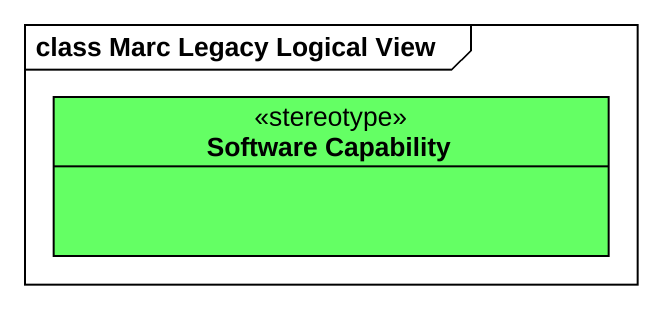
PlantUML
@startuml
mainframe class Marc Legacy Logical View
hide circle
hide empty members
class "Software Capability" as Software_Capability <<stereotype>> #64FF64
@enduml
